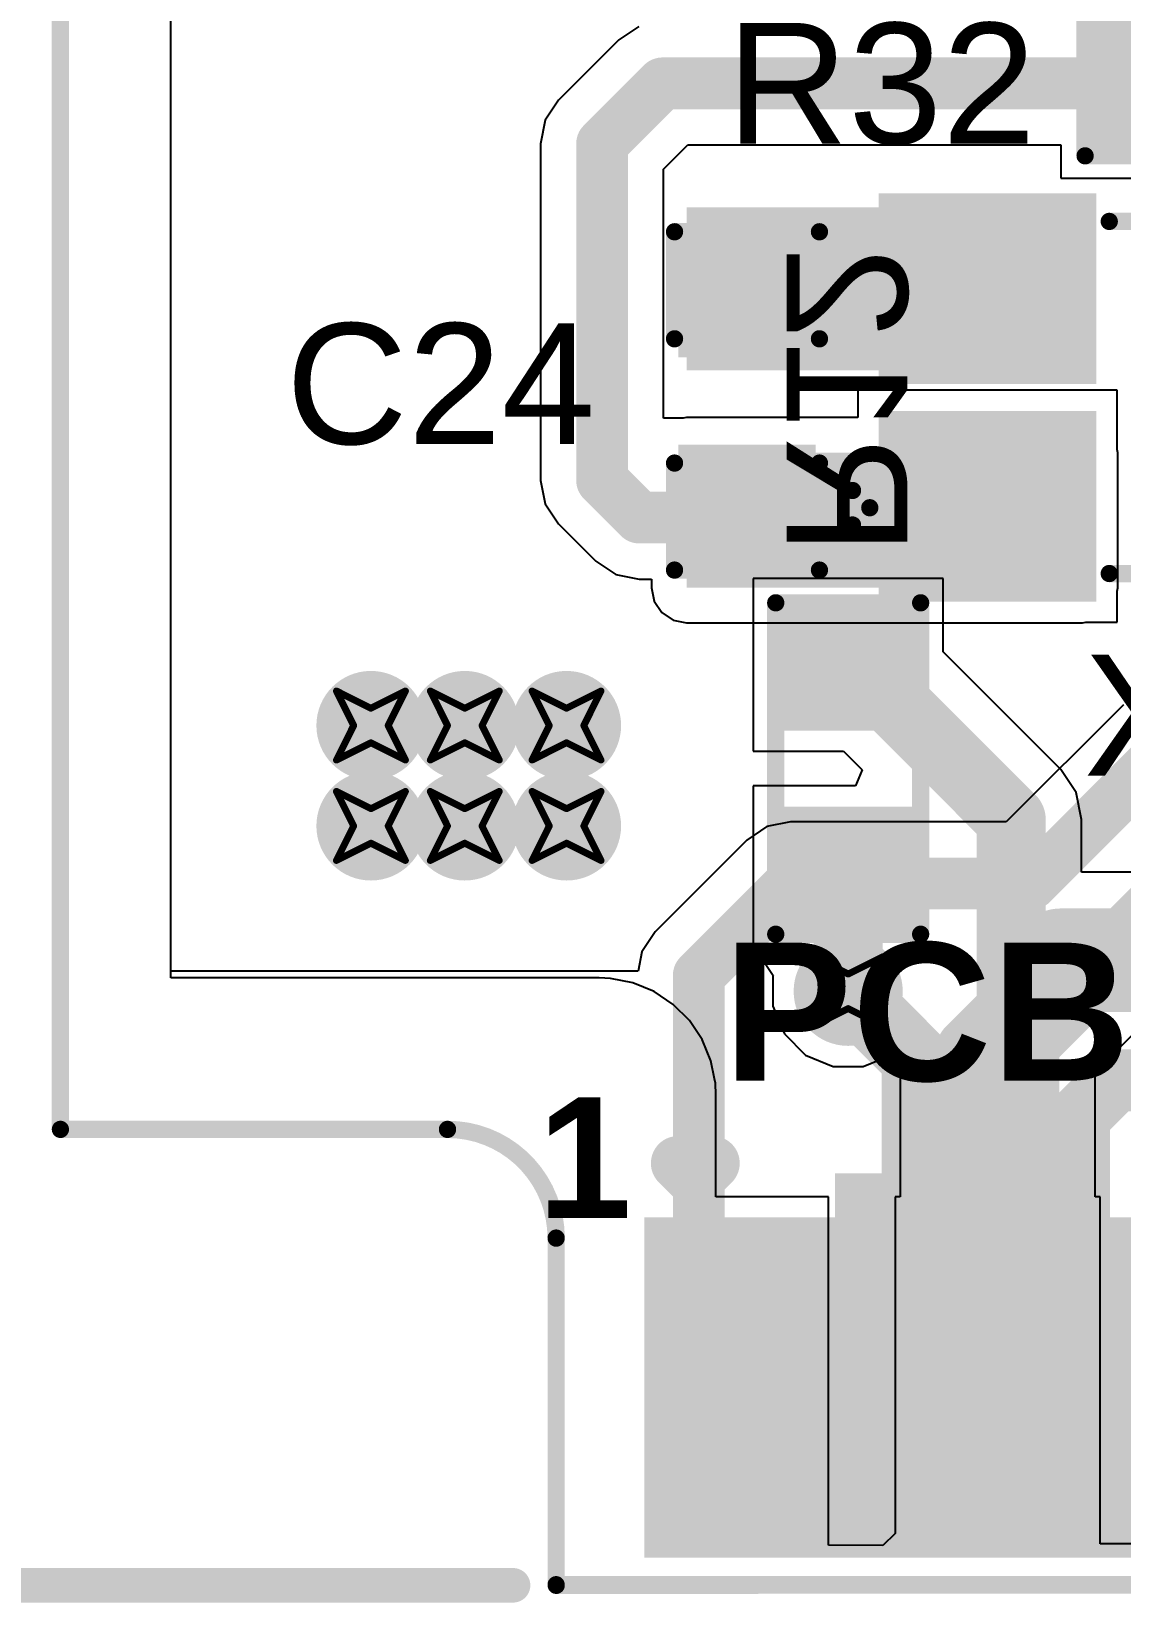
# Model space of a CAD drawing. Header units: inches. Extents: x -0.8 to 12, y -0.1 to 3.7.
# Drawn here: x -0.0084 to 0.3073, y -0.1371 to 0.318 of the extents above; entities that cross this region are included whole.
import ezdxf

# ---------------------------------------------------------------- set-up
doc = ezdxf.new("R2010")
doc.units = ezdxf.units.IN
doc.header["$MEASUREMENT"] = 0
for name, color, linetype in [('Board Outline', 216, 'Continuous'), ('Bottom Layer', 5, 'Continuous'), ('Bottom Overlay', 54, 'Continuous'), ('Bottom Paste', 16, 'Continuous'), ('Bottom Solder', 6, 'Continuous'), ('Draft and Dimension', 6, 'Continuous'), ('Drill Drawing', 1, 'Continuous'), ('Top Layer', 1, 'Continuous'), ('Top Overlay', 2, 'Continuous'), ('Top Paste', 8, 'Continuous'), ('Top Solder', 216, 'Continuous'), ('Via Holes', 16, 'Continuous')]:
    doc.layers.add(name, color=color, linetype=linetype)
doc.styles.add('Arial', font='', dxfattribs={"height": 0.2})
doc.styles.add('Arial_Bold', font='', dxfattribs={"height": 0.2})
doc.styles.get('Arial').set_extended_font_data('Arial')
doc.styles.get('Arial_Bold').set_extended_font_data('Arial', bold=True)

# ---------------------------------------------------------------- blocks, each defined once
blk = doc.blocks.new('R___0603_B_16')
at = {"layer": 'Bottom Layer'}
for points in [[(-0.045, -0.0175), (-0.045, 0.0175), (-0.015, 0.0175), (-0.015, -0.0175)], [(0.015, -0.0175), (0.015, 0.0175), (0.045, 0.0175), (0.045, -0.0175)]]:
    blk.add_hatch(color=5, dxfattribs=at).paths.add_polyline_path(points)
at = {"layer": 'Bottom Paste'}
for points in [[(-0.045, -0.0175), (-0.045, 0.0175), (-0.015, 0.0175), (-0.015, -0.0175)], [(0.015, -0.0175), (0.015, 0.0175), (0.045, 0.0175), (0.045, -0.0175)]]:
    blk.add_hatch(color=16, dxfattribs=at).paths.add_polyline_path(points)
at = {"layer": 'Bottom Solder'}
for points in [[(-0.049, -0.0215), (-0.049, 0.0215), (-0.011, 0.0215), (-0.011, -0.0215)], [(0.011, -0.0215), (0.011, 0.0215), (0.049, 0.0215), (0.049, -0.0215)]]:
    blk.add_hatch(color=6, dxfattribs=at).paths.add_polyline_path(points)
at = {"layer": 'Bottom Overlay', "const_width": 0.005}
for points in [[(-0.048, 0.021), (-0.048, -0.021)], [(-0.048, 0.021), (0.048, 0.021)], [(0.048, 0.021), (0.048, -0.021)], [(-0.048, -0.021), (0.048, -0.021)]]:
    blk.add_lwpolyline(points, dxfattribs=at)
at = {"layer": 'Bottom Overlay', "const_width": 0.0025}
for points in [[(-0.04925, 0.021, 1), (-0.04675, 0.021, 1)], [(-0.04925, 0.021, 1), (-0.04675, 0.021, 1)], [(0.04675, 0.021, 1), (0.04925, 0.021, 1)], [(0.04675, 0.021, 1), (0.04925, 0.021, 1)], [(-0.04925, -0.021, 1), (-0.04675, -0.021, 1)], [(-0.04925, -0.021, 1), (-0.04675, -0.021, 1)], [(0.04675, -0.021, 1), (0.04925, -0.021, 1)], [(0.04675, -0.021, 1), (0.04925, -0.021, 1)]]:
    blk.add_lwpolyline(points, format="xyb", close=True, dxfattribs=at)
blk = doc.blocks.new('NX3225GA_25MHZ_STD_CRG_2_18')
at = {"layer": 'Top Layer'}
for points in [[(-0.07087, 0.05512), (-0.01575, 0.05512), (-0.01575, 0.00787), (-0.07087, 0.00787)], [(0.01575, 0.05512), (0.07087, 0.05512), (0.07087, 0.00787), (0.01575, 0.00787)], [(-0.07087, -0.00787), (-0.01575, -0.00787), (-0.01575, -0.05512), (-0.07087, -0.05512)], [(0.01575, -0.00787), (0.07087, -0.00787), (0.07087, -0.05512), (0.01575, -0.05512)]]:
    blk.add_hatch(color=1, dxfattribs=at).paths.add_polyline_path(points)
at = {"layer": 'Top Paste'}
for points in [[(-0.07087, 0.05512), (-0.01575, 0.05512), (-0.01575, 0.00787), (-0.07087, 0.00787)], [(0.01575, 0.05512), (0.07087, 0.05512), (0.07087, 0.00787), (0.01575, 0.00787)], [(-0.07087, -0.00787), (-0.01575, -0.00787), (-0.01575, -0.05512), (-0.07087, -0.05512)], [(0.01575, -0.00787), (0.07087, -0.00787), (0.07087, -0.05512), (0.01575, -0.05512)]]:
    blk.add_hatch(color=8, dxfattribs=at).paths.add_polyline_path(points)
at = {"layer": 'Top Solder'}
for points in [[(-0.07487, 0.05912), (-0.01175, 0.05912), (-0.01175, 0.00387), (-0.07487, 0.00387)], [(0.01175, 0.05912), (0.07487, 0.05912), (0.07487, 0.00387), (0.01175, 0.00387)], [(-0.07487, -0.00387), (-0.01175, -0.00387), (-0.01175, -0.05912), (-0.07487, -0.05912)], [(0.01175, -0.00387), (0.07487, -0.00387), (0.07487, -0.05912), (0.01175, -0.05912)]]:
    blk.add_hatch(color=216, dxfattribs=at).paths.add_polyline_path(points)
at = {"layer": 'Top Overlay', "const_width": 0.005}
for points in [[(-0.008, 0.051), (0.008, 0.051)], [(-0.08241, -0.02694), (-0.07741, -0.03194)], [(-0.08241, -0.03694), (-0.08241, -0.02694)], [(-0.08241, -0.03694), (-0.07741, -0.03194)], [(-0.008, -0.051), (0.008, -0.051)]]:
    blk.add_lwpolyline(points, dxfattribs=at)
at = {"layer": 'Top Overlay', "const_width": 0.0025}
for points in [[(-0.00925, 0.051, 1), (-0.00675, 0.051, 1)], [(0.00675, 0.051, 1), (0.00925, 0.051, 1)], [(-0.08366, -0.02694, 1), (-0.08116, -0.02694, 1)], [(-0.08366, -0.02694, 1), (-0.08116, -0.02694, 1)], [(-0.07866, -0.03194, 1), (-0.07616, -0.03194, 1)], [(-0.07866, -0.03194, 1), (-0.07616, -0.03194, 1)], [(-0.08366, -0.03694, 1), (-0.08116, -0.03694, 1)], [(-0.08366, -0.03694, 1), (-0.08116, -0.03694, 1)], [(-0.00925, -0.051, 1), (-0.00675, -0.051, 1)], [(0.00675, -0.051, 1), (0.00925, -0.051, 1)]]:
    blk.add_lwpolyline(points, format="xyb", close=True, dxfattribs=at)
blk = doc.blocks.new('RES_0603_25')
at = {"layer": 'Top Layer'}
for points in [[(-0.015, 0.0175), (-0.015, -0.0175), (-0.045, -0.0175), (-0.045, 0.0175)], [(0.045, 0.0175), (0.045, -0.0175), (0.015, -0.0175), (0.015, 0.0175)]]:
    blk.add_hatch(color=1, dxfattribs=at).paths.add_polyline_path(points)
at = {"layer": 'Top Paste'}
for points in [[(-0.015, 0.0175), (-0.015, -0.0175), (-0.045, -0.0175), (-0.045, 0.0175)], [(0.045, 0.0175), (0.045, -0.0175), (0.015, -0.0175), (0.015, 0.0175)]]:
    blk.add_hatch(color=8, dxfattribs=at).paths.add_polyline_path(points)
at = {"layer": 'Top Solder'}
for points in [[(-0.011, 0.0215), (-0.011, -0.0215), (-0.049, -0.0215), (-0.049, 0.0215)], [(0.049, 0.0215), (0.049, -0.0215), (0.011, -0.0215), (0.011, 0.0215)]]:
    blk.add_hatch(color=216, dxfattribs=at).paths.add_polyline_path(points)
at = {"layer": 'Top Overlay', "const_width": 0.005}
for points in [[(-0.048, 0.021), (0.048, 0.021)], [(-0.048, -0.021), (-0.048, 0.021)], [(0.048, -0.021), (0.048, 0.021)], [(-0.048, -0.021), (0.048, -0.021)]]:
    blk.add_lwpolyline(points, dxfattribs=at)
at = {"layer": 'Top Overlay', "const_width": 0.0025}
for points in [[(-0.04925, 0.021, 1), (-0.04675, 0.021, 1)], [(-0.04925, 0.021, 1), (-0.04675, 0.021, 1)], [(0.04675, 0.021, 1), (0.04925, 0.021, 1)], [(0.04675, 0.021, 1), (0.04925, 0.021, 1)], [(-0.04925, -0.021, 1), (-0.04675, -0.021, 1)], [(-0.04925, -0.021, 1), (-0.04675, -0.021, 1)], [(0.04675, -0.021, 1), (0.04925, -0.021, 1)], [(0.04675, -0.021, 1), (0.04925, -0.021, 1)]]:
    blk.add_lwpolyline(points, format="xyb", close=True, dxfattribs=at)
blk = doc.blocks.new('MINI_PCIE_PAD_54')
at = {"layer": 'Bottom Layer'}
for points in [[(0.02756, -0.04528), (0.00394, -0.04528), (0.00394, 0.04528), (0.02756, 0.04528)], [(0.05906, -0.04528), (0.03543, -0.04528), (0.03543, 0.04528), (0.05906, 0.04528)], [(0.09055, -0.04528), (0.06693, -0.04528), (0.06693, 0.04528), (0.09055, 0.04528)], [(0.12205, -0.04528), (0.09843, -0.04528), (0.09843, 0.04528), (0.12205, 0.04528)]]:
    blk.add_hatch(color=5, dxfattribs=at).paths.add_polyline_path(points)
at = {"layer": 'Bottom Paste'}
for points in [[(0.02756, -0.04528), (0.00394, -0.04528), (0.00394, 0.04528), (0.02756, 0.04528)], [(0.05906, -0.04528), (0.03543, -0.04528), (0.03543, 0.04528), (0.05906, 0.04528)], [(0.09055, -0.04528), (0.06693, -0.04528), (0.06693, 0.04528), (0.09055, 0.04528)], [(0.12205, -0.04528), (0.09843, -0.04528), (0.09843, 0.04528), (0.12205, 0.04528)]]:
    blk.add_hatch(color=16, dxfattribs=at).paths.add_polyline_path(points)
at = {"layer": 'Bottom Solder'}
for points in [[(0.03156, -0.04928), (-0.00006, -0.04928), (-0.00006, 0.04928), (0.03156, 0.04928)], [(0.06306, -0.04928), (0.03143, -0.04928), (0.03143, 0.04928), (0.06306, 0.04928)], [(0.09455, -0.04928), (0.06293, -0.04928), (0.06293, 0.04928), (0.09455, 0.04928)], [(0.12605, -0.04928), (0.09443, -0.04928), (0.09443, 0.04928), (0.12605, 0.04928)]]:
    blk.add_hatch(color=6, dxfattribs=at).paths.add_polyline_path(points)
at = {"layer": 'Top Layer'}
for points in [[(-0.01181, 0.04528), (0.01181, 0.04528), (0.01181, -0.04528), (-0.01181, -0.04528)], [(0.01969, 0.04528), (0.04331, 0.04528), (0.04331, -0.04528), (0.01969, -0.04528)], [(0.05118, 0.04528), (0.0748, 0.04528), (0.0748, -0.04528), (0.05118, -0.04528)], [(0.08268, 0.04528), (0.1063, 0.04528), (0.1063, -0.04528), (0.08268, -0.04528)], [(0.11417, 0.04528), (0.1378, 0.04528), (0.1378, -0.04528), (0.11417, -0.04528)]]:
    blk.add_hatch(color=1, dxfattribs=at).paths.add_polyline_path(points)
at = {"layer": 'Top Paste'}
for points in [[(-0.01181, 0.04528), (0.01181, 0.04528), (0.01181, -0.04528), (-0.01181, -0.04528)], [(0.01969, 0.04528), (0.04331, 0.04528), (0.04331, -0.04528), (0.01969, -0.04528)], [(0.05118, 0.04528), (0.0748, 0.04528), (0.0748, -0.04528), (0.05118, -0.04528)], [(0.08268, 0.04528), (0.1063, 0.04528), (0.1063, -0.04528), (0.08268, -0.04528)], [(0.11417, 0.04528), (0.1378, 0.04528), (0.1378, -0.04528), (0.11417, -0.04528)]]:
    blk.add_hatch(color=8, dxfattribs=at).paths.add_polyline_path(points)
at = {"layer": 'Top Solder'}
for points in [[(-0.01581, 0.04928), (0.01581, 0.04928), (0.01581, -0.04928), (-0.01581, -0.04928)], [(0.01569, 0.04928), (0.04731, 0.04928), (0.04731, -0.04928), (0.01569, -0.04928)], [(0.04718, 0.04928), (0.0788, 0.04928), (0.0788, -0.04928), (0.04718, -0.04928)], [(0.07868, 0.04928), (0.1103, 0.04928), (0.1103, -0.04928), (0.07868, -0.04928)], [(0.11017, 0.04928), (0.1418, 0.04928), (0.1418, -0.04928), (0.11017, -0.04928)]]:
    blk.add_hatch(color=216, dxfattribs=at).paths.add_polyline_path(points)
at = {"layer": 'Top Overlay', "const_width": 0.005}
blk.add_lwpolyline([(-0.07283, 0.0748, -0.414214), (-0.04134, 0.04331)], format="xyb", dxfattribs=at)
at = {"layer": 'Top Overlay'}
for points, const_width in [([(-0.07408, 0.0748, 1), (-0.07158, 0.0748, 1)], 0.0025), ([(-0.00994, 0.065, 1), (-0.00206, 0.065, 1)], 0.00787), ([(-0.00994, 0.065, 1), (-0.00206, 0.065, 1)], 0.00787), ([(0.00006, 0.065, 1), (0.00794, 0.065, 1)], 0.00787), ([(0.00006, 0.065, 1), (0.00794, 0.065, 1)], 0.00787), ([(-0.00494, 0.06, 1), (0.00294, 0.06, 1)], 0.00787), ([(-0.00494, 0.06, 1), (0.00294, 0.06, 1)], 0.00787), ([(-0.04259, 0.04331, 1), (-0.04009, 0.04331, 1)], 0.0025), ([(-0.04259, 0.04331, 1), (-0.04009, 0.04331, 1)], 0.0025), ([(-0.04259, -0.05709, 1), (-0.04009, -0.05709, 1)], 0.0025), ([(-0.04259, -0.05709, 1), (-0.04009, -0.05709, 1)], 0.0025)]:
    blk.add_lwpolyline(points, format="xyb", close=True, dxfattribs=dict(at, const_width=const_width))
for points, const_width in [([(-0.006, 0.065), (-0.001, 0.06)], 0.01575), ([(-0.006, 0.065), (0.004, 0.065)], 0.01575), ([(-0.001, 0.06), (0.004, 0.065)], 0.01575), ([(-0.04134, -0.05709), (-0.04134, 0.04331)], 0.005), ([(-0.04134, -0.05709), (0.28346, -0.05709)], 0.005)]:
    blk.add_lwpolyline(points, dxfattribs=dict(at, const_width=const_width))
at = {"layer": 'Top Overlay', "style": 'Arial_Bold'}
for s, height, p in [('PCB EDGE', 0.04, (0.00718, 0.0889)), ('1', 0.035, (-0.04667, 0.0491))]:
    blk.add_text(s, height=height, dxfattribs=at).set_placement(p)
blk = doc.blocks.new('CAP_0603_61')
at = {"layer": 'Top Layer'}
for points in [[(-0.015, 0.0175), (-0.015, -0.0175), (-0.045, -0.0175), (-0.045, 0.0175)], [(0.045, 0.0175), (0.045, -0.0175), (0.015, -0.0175), (0.015, 0.0175)]]:
    blk.add_hatch(color=1, dxfattribs=at).paths.add_polyline_path(points)
at = {"layer": 'Top Paste'}
for points in [[(-0.015, 0.0175), (-0.015, -0.0175), (-0.045, -0.0175), (-0.045, 0.0175)], [(0.045, 0.0175), (0.045, -0.0175), (0.015, -0.0175), (0.015, 0.0175)]]:
    blk.add_hatch(color=8, dxfattribs=at).paths.add_polyline_path(points)
at = {"layer": 'Top Solder'}
for points in [[(-0.01264, 0.01986), (-0.01264, -0.01986), (-0.04736, -0.01986), (-0.04736, 0.01986)], [(0.04736, 0.01986), (0.04736, -0.01986), (0.01264, -0.01986), (0.01264, 0.01986)]]:
    blk.add_hatch(color=216, dxfattribs=at).paths.add_polyline_path(points)
at = {"layer": 'Top Overlay', "const_width": 0.005}
for points in [[(-0.049, -0.021), (-0.049, 0.021)], [(-0.018, 0.021), (-0.049, 0.021)], [(0.049, 0.021), (0.018, 0.021)], [(0.049, -0.021), (0.049, 0.021)], [(-0.018, -0.021), (-0.049, -0.021)], [(0.049, -0.021), (0.018, -0.021)]]:
    blk.add_lwpolyline(points, dxfattribs=at)
at = {"layer": 'Top Overlay', "const_width": 0.0025}
for points in [[(-0.05025, 0.021, 1), (-0.04775, 0.021, 1)], [(-0.05025, 0.021, 1), (-0.04775, 0.021, 1)], [(-0.01925, 0.021, 1), (-0.01675, 0.021, 1)], [(0.01675, 0.021, 1), (0.01925, 0.021, 1)], [(0.04775, 0.021, 1), (0.05025, 0.021, 1)], [(0.04775, 0.021, 1), (0.05025, 0.021, 1)], [(-0.05025, -0.021, 1), (-0.04775, -0.021, 1)], [(-0.05025, -0.021, 1), (-0.04775, -0.021, 1)], [(-0.01925, -0.021, 1), (-0.01675, -0.021, 1)], [(0.01675, -0.021, 1), (0.01925, -0.021, 1)], [(0.04775, -0.021, 1), (0.05025, -0.021, 1)], [(0.04775, -0.021, 1), (0.05025, -0.021, 1)]]:
    blk.add_lwpolyline(points, format="xyb", close=True, dxfattribs=at)

msp = doc.modelspace()

# ---------------------------------------------------------------- hatches: boundary and pattern name
at = {"layer": 'Bottom Layer'}
h = msp.add_hatch(color=5, dxfattribs=at)
edge = h.paths.add_edge_path()
edge.add_arc((0.09, 0.11699), 0.01181, 0, 360)
h = msp.add_hatch(color=5, dxfattribs=at)
edge = h.paths.add_edge_path()
edge.add_arc((0.1172, 0.11699), 0.01181, 0, 360)
h = msp.add_hatch(color=5, dxfattribs=at)
edge = h.paths.add_edge_path()
edge.add_arc((0.1467, 0.11699), 0.01181, 0, 360)
h = msp.add_hatch(color=5, dxfattribs=at)
edge = h.paths.add_edge_path()
edge.add_arc((0.09, 0.0879), 0.01181, 0, 360)
h = msp.add_hatch(color=5, dxfattribs=at)
edge = h.paths.add_edge_path()
edge.add_arc((0.1172, 0.0879), 0.01181, 0, 360)
h = msp.add_hatch(color=5, dxfattribs=at)
edge = h.paths.add_edge_path()
edge.add_arc((0.1467, 0.0879), 0.01181, 0, 360)
h = msp.add_hatch(color=5, dxfattribs=at)
edge = h.paths.add_edge_path()
edge.add_arc((0.22833, 0.04), 0.01181, 0, 360)
msp.add_hatch(color=5, dxfattribs=at).paths.add_polyline_path([(0.22446, -0.08302), (0.24095, -0.08302), (0.24095, -0.01273), (0.22446, -0.01273)])
at = {"layer": 'Bottom Solder'}
h = msp.add_hatch(color=6, dxfattribs=at)
edge = h.paths.add_edge_path()
edge.add_arc((0.09, 0.11699), 0.01581, 0, 360)
h = msp.add_hatch(color=6, dxfattribs=at)
edge = h.paths.add_edge_path()
edge.add_arc((0.1172, 0.11699), 0.01581, 0, 360)
h = msp.add_hatch(color=6, dxfattribs=at)
edge = h.paths.add_edge_path()
edge.add_arc((0.1467, 0.11699), 0.01581, 0, 360)
h = msp.add_hatch(color=6, dxfattribs=at)
edge = h.paths.add_edge_path()
edge.add_arc((0.09, 0.0879), 0.01581, 0, 360)
h = msp.add_hatch(color=6, dxfattribs=at)
edge = h.paths.add_edge_path()
edge.add_arc((0.1172, 0.0879), 0.01581, 0, 360)
h = msp.add_hatch(color=6, dxfattribs=at)
edge = h.paths.add_edge_path()
edge.add_arc((0.1467, 0.0879), 0.01581, 0, 360)
h = msp.add_hatch(color=6, dxfattribs=at)
edge = h.paths.add_edge_path()
edge.add_arc((0.22833, 0.04), 0.01581, 0, 360)
at = {"layer": 'Top Layer'}
for points in [[(0.1815, 0.21988), (0.29625, 0.21988), (0.29625, 0.26712), (0.1815, 0.26712)], [(0.1815, 0.15689), (0.29625, 0.15689), (0.29625, 0.19601), (0.1815, 0.19601)]]:
    msp.add_hatch(color=1, dxfattribs=at).paths.add_polyline_path(points)
h = msp.add_hatch(color=1, dxfattribs=at)
edge = h.paths.add_edge_path()
edge.add_arc((0.09, 0.11699), 0.01181, 0, 360)
h = msp.add_hatch(color=1, dxfattribs=at)
edge = h.paths.add_edge_path()
edge.add_arc((0.1172, 0.11699), 0.01181, 0, 360)
h = msp.add_hatch(color=1, dxfattribs=at)
edge = h.paths.add_edge_path()
edge.add_arc((0.1467, 0.11699), 0.01181, 0, 360)
h = msp.add_hatch(color=1, dxfattribs=at)
edge = h.paths.add_edge_path()
edge.add_arc((0.09, 0.0879), 0.01181, 0, 360)
h = msp.add_hatch(color=1, dxfattribs=at)
edge = h.paths.add_edge_path()
edge.add_arc((0.1172, 0.0879), 0.01181, 0, 360)
h = msp.add_hatch(color=1, dxfattribs=at)
edge = h.paths.add_edge_path()
edge.add_arc((0.1467, 0.0879), 0.01181, 0, 360)
h = msp.add_hatch(color=1, dxfattribs=at)
edge = h.paths.add_edge_path()
edge.add_arc((0.22833, 0.04), 0.01181, 0, 360)
at = {"layer": 'Top Solder'}
h = msp.add_hatch(color=216, dxfattribs=at)
edge = h.paths.add_edge_path()
edge.add_arc((0.09, 0.11699), 0.01581, 0, 360)
h = msp.add_hatch(color=216, dxfattribs=at)
edge = h.paths.add_edge_path()
edge.add_arc((0.1172, 0.11699), 0.01581, 0, 360)
h = msp.add_hatch(color=216, dxfattribs=at)
edge = h.paths.add_edge_path()
edge.add_arc((0.1467, 0.11699), 0.01581, 0, 360)
h = msp.add_hatch(color=216, dxfattribs=at)
edge = h.paths.add_edge_path()
edge.add_arc((0.09, 0.0879), 0.01581, 0, 360)
h = msp.add_hatch(color=216, dxfattribs=at)
edge = h.paths.add_edge_path()
edge.add_arc((0.1172, 0.0879), 0.01581, 0, 360)
h = msp.add_hatch(color=216, dxfattribs=at)
edge = h.paths.add_edge_path()
edge.add_arc((0.1467, 0.0879), 0.01581, 0, 360)
h = msp.add_hatch(color=216, dxfattribs=at)
edge = h.paths.add_edge_path()
edge.add_arc((0.22833, 0.04), 0.01581, 0, 360)
at = {"layer": 'Via Holes'}
h = msp.add_hatch(color=7, dxfattribs=at)
edge = h.paths.add_edge_path()
edge.add_arc((0.09, 0.11699), 0.00591, 0, 360)
h = msp.add_hatch(color=7, dxfattribs=at)
edge = h.paths.add_edge_path()
edge.add_arc((0.1172, 0.11699), 0.00591, 0, 360)
h = msp.add_hatch(color=7, dxfattribs=at)
edge = h.paths.add_edge_path()
edge.add_arc((0.1467, 0.11699), 0.00591, 0, 360)
h = msp.add_hatch(color=7, dxfattribs=at)
edge = h.paths.add_edge_path()
edge.add_arc((0.09, 0.0879), 0.00591, 0, 360)
h = msp.add_hatch(color=7, dxfattribs=at)
edge = h.paths.add_edge_path()
edge.add_arc((0.1172, 0.0879), 0.00591, 0, 360)
h = msp.add_hatch(color=7, dxfattribs=at)
edge = h.paths.add_edge_path()
edge.add_arc((0.1467, 0.0879), 0.00591, 0, 360)
h = msp.add_hatch(color=7, dxfattribs=at)
edge = h.paths.add_edge_path()
edge.add_arc((0.22833, 0.04), 0.00591, 0, 360)

# ---------------------------------------------------------------- linework, layer by layer
at = {"layer": 'Board Outline', "const_width": 0.005}
for points in [[(0, 0), (0, 1.95441)], [(0, 0), (0, 1.95441)], [(0, 0), (0.1122, 0)], [(0.1437, -0.13207), (0.1437, -0.0315)], [(0.1437, -0.13207), (0.46848, -0.13189)]]:
    msp.add_lwpolyline(points, dxfattribs=at)
at = {"layer": 'Board Outline', "const_width": 0.0025}
for points in [[(-0.00125, 0, 1), (0.00125, 0, 1)], [(-0.00125, 0, 1), (0.00125, 0, 1)], [(-0.00125, 0, 1), (0.00125, 0, 1)], [(0.11095, 0, 1), (0.11345, 0, 1)], [(0.11095, 0, 1), (0.11345, 0, 1)], [(0.14245, -0.0315, 1), (0.14495, -0.0315, 1)], [(0.14245, -0.0315, 1), (0.14495, -0.0315, 1)], [(0.14245, -0.13207, 1), (0.14495, -0.13207, 1)], [(0.14245, -0.13207, 1), (0.14495, -0.13207, 1)]]:
    msp.add_lwpolyline(points, format="xyb", close=True, dxfattribs=at)
at = {"layer": 'Board Outline', "const_width": 0.005}
msp.add_lwpolyline([(0.1122, 0, -0.414214), (0.1437, -0.0315)], format="xyb", dxfattribs=at)
at = {"layer": 'Bottom Layer'}
for p, q in [((0.032, 0.0439), (0.032, 1.909)), ((0.25583, 0.15953), (0.20083, 0.15953)), ((0.20083, 0.15953), (0.20083, 0.10953)), ((0.25583, 0.13837), (0.25583, 0.15953)), ((0.28999, 0.10421), (0.25583, 0.13837)), ((0.20083, 0.10953), (0.22699, 0.10953)), ((0.22699, 0.10953), (0.23237, 0.10415)), ((0.23237, 0.10415), (0.23046, 0.09953)), ((0.29441, 0.09759), (0.28999, 0.10421)), ((0.23046, 0.09953), (0.20083, 0.09953)), ((0.20083, 0.09953), (0.20083, 0.04953)), ((0.29597, 0.08979), (0.29441, 0.09759)), ((0.29597, 0.07449), (0.29597, 0.08979)), ((0.31366, 0.07449), (0.29597, 0.07449)), ((0.20083, 0.04953), (0.20326, 0.04953)), ((0.20326, 0.04953), (0.2066, 0.04453)), ((0.15611, 0.0439), (0.032, 0.0439)), ((0.15943, 0.04374), (0.15611, 0.0439)), ((0.16595, 0.04245), (0.15943, 0.04374)), ((0.17209, 0.0399), (0.16595, 0.04245)), ((0.2066, 0.04453), (0.20652, 0.04434)), ((0.20652, 0.04434), (0.20652, 0.03566)), ((0.17761, 0.03621), (0.17209, 0.0399)), ((0.18231, 0.03151), (0.17761, 0.03621)), ((0.20652, 0.03566), (0.20984, 0.02765)), ((0.186, 0.02599), (0.18231, 0.03151)), ((0.20984, 0.02765), (0.21598, 0.02151)), ((0.18854, 0.01985), (0.186, 0.02599)), ((0.18958, 0.01464), (0.18854, 0.01985)), ((0.21598, 0.02151), (0.22399, 0.01819)), ((0.23267, 0.01819), (0.23837, 0.02055)), ((0.23837, 0.02055), (0.24333, 0.01769)), ((0.18984, 0.01334), (0.18958, 0.01464)), ((0.22399, 0.01819), (0.23267, 0.01819)), ((0.24333, 0.01769), (0.24337, 0.01762)), ((0.24337, 0.01762), (0.24337, -0.01953)), ((0.19, 0.01003), (0.18984, 0.01334)), ((0.19, 0.01001), (0.19, 0.01003)), ((0.19, -0.01953), (0.19, 0.01001)), ((0.19, 0.01001), (0.19, 0.01001)), ((0.19, 0.01001), (0.19, 0.01001)), ((0.22258, -0.01953), (0.19, -0.01953)), ((0.22258, -0.12041), (0.22258, -0.01953)), ((0.24337, -0.01953), (0.24195, -0.01953)), ((0.24195, -0.01953), (0.24195, -0.11705)), ((0.24195, -0.11705), (0.2384, -0.12057)), ((0.2384, -0.12057), (0.22258, -0.12041))]:
    msp.add_line(p, q, dxfattribs=at)
for points, const_width in [([(0.22833, 0.13453), (0.23083, 0.13453)], 0.02), ([(0.23083, 0.13453), (0.27558, 0.08979)], 0.02), ([(0.27558, 0.03458), (0.27558, 0.08979)], 0.02), ([(0.22833, 0.04), (0.22833, 0.07453)], 0.02), ([(0.28999, 0.049), (0.36741, 0.049)], 0.03), ([(0.27558, 0.03458), (0.28999, 0.049)], 0.02), ([(0.26376, 0.02277), (0.27558, 0.03458)], 0.02), ([(0.26376, -0.0748), (0.26376, 0.02277)], 0.02), ([(0.29526, 0.00364), (0.3058, 0.01419)], 0.018), ([(0.3058, 0.01419), (0.33895, 0.01419)], 0.018), ([(0.29526, -0.0748), (0.29526, 0.00364)], 0.018), ([(0.23227, -0.0748), (0.23227, -0.02131)], 0.008)]:
    msp.add_lwpolyline(points, dxfattribs=dict(at, const_width=const_width))
for points, const_width in [([(0.22333, 0.13453, 1), (0.23333, 0.13453, 1)], 0.01), ([(0.22583, 0.13453, 1), (0.23583, 0.13453, 1)], 0.01), ([(0.22583, 0.13453, 1), (0.23583, 0.13453, 1)], 0.01), ([(0.27058, 0.08979, 1), (0.28058, 0.08979, 1)], 0.01), ([(0.27058, 0.08979, 1), (0.28058, 0.08979, 1)], 0.01), ([(0.22333, 0.07453, 1), (0.23333, 0.07453, 1)], 0.01), ([(0.28249, 0.049, 1), (0.29749, 0.049, 1)], 0.015), ([(0.28499, 0.049, 1), (0.29499, 0.049, 1)], 0.01), ([(0.22333, 0.04, 1), (0.23333, 0.04, 1)], 0.01), ([(0.27058, 0.03458, 1), (0.28058, 0.03458, 1)], 0.01), ([(0.27058, 0.03458, 1), (0.28058, 0.03458, 1)], 0.01), ([(0.27058, 0.03458, 1), (0.28058, 0.03458, 1)], 0.01), ([(0.25876, 0.02277, 1), (0.26876, 0.02277, 1)], 0.01), ([(0.25876, 0.02277, 1), (0.26876, 0.02277, 1)], 0.01), ([(0.3013, 0.01419, 1), (0.3103, 0.01419, 1)], 0.009), ([(0.3013, 0.01419, 1), (0.3103, 0.01419, 1)], 0.009), ([(0.29076, 0.00364, 1), (0.29976, 0.00364, 1)], 0.009), ([(0.29076, 0.00364, 1), (0.29976, 0.00364, 1)], 0.009), ([(0.23027, -0.02131, 1), (0.23427, -0.02131, 1)], 0.004), ([(0.25876, -0.0748, 1), (0.26876, -0.0748, 1)], 0.01), ([(0.29076, -0.0748, 1), (0.29976, -0.0748, 1)], 0.009), ([(0.23027, -0.0748, 1), (0.23427, -0.0748, 1)], 0.004)]:
    msp.add_lwpolyline(points, format="xyb", close=True, dxfattribs=dict(at, const_width=const_width))
at = {"layer": 'Draft and Dimension', "const_width": 0.01}
msp.add_lwpolyline([(-0.647, -0.13207), (0.1312, -0.13207)], dxfattribs=at)
at = {"layer": 'Draft and Dimension', "const_width": 0.005}
msp.add_lwpolyline([(0.1287, -0.13207, 1), (0.1337, -0.13207, 1)], format="xyb", close=True, dxfattribs=at)
at = {"layer": 'Drill Drawing', "const_width": 0.002}
for points in [[(0.08, 0.12699), (0.09, 0.12199)], [(0.08, 0.12699), (0.085, 0.11699)], [(0.09, 0.12199), (0.1, 0.12699)], [(0.095, 0.11699), (0.1, 0.12699)], [(0.1072, 0.12699), (0.1172, 0.12199)], [(0.1072, 0.12699), (0.1122, 0.11699)], [(0.1172, 0.12199), (0.1272, 0.12699)], [(0.1222, 0.11699), (0.1272, 0.12699)], [(0.1367, 0.12699), (0.1467, 0.12199)], [(0.1367, 0.12699), (0.1417, 0.11699)], [(0.1467, 0.12199), (0.1567, 0.12699)], [(0.1517, 0.11699), (0.1567, 0.12699)], [(0.08, 0.10699), (0.085, 0.11699)], [(0.095, 0.11699), (0.1, 0.10699)], [(0.1072, 0.10699), (0.1122, 0.11699)], [(0.1222, 0.11699), (0.1272, 0.10699)], [(0.1367, 0.10699), (0.1417, 0.11699)], [(0.1517, 0.11699), (0.1567, 0.10699)], [(0.08, 0.10699), (0.09, 0.11199)], [(0.09, 0.11199), (0.1, 0.10699)], [(0.1072, 0.10699), (0.1172, 0.11199)], [(0.1172, 0.11199), (0.1272, 0.10699)], [(0.1367, 0.10699), (0.1467, 0.11199)], [(0.1467, 0.11199), (0.1567, 0.10699)], [(0.08, 0.0979), (0.09, 0.0929)], [(0.08, 0.0979), (0.085, 0.0879)], [(0.09, 0.0929), (0.1, 0.0979)], [(0.095, 0.0879), (0.1, 0.0979)], [(0.1072, 0.0979), (0.1172, 0.0929)], [(0.1072, 0.0979), (0.1122, 0.0879)], [(0.1172, 0.0929), (0.1272, 0.0979)], [(0.1222, 0.0879), (0.1272, 0.0979)], [(0.1367, 0.0979), (0.1467, 0.0929)], [(0.1367, 0.0979), (0.1417, 0.0879)], [(0.1467, 0.0929), (0.1567, 0.0979)], [(0.1517, 0.0879), (0.1567, 0.0979)], [(0.08, 0.0779), (0.085, 0.0879)], [(0.095, 0.0879), (0.1, 0.0779)], [(0.1072, 0.0779), (0.1122, 0.0879)], [(0.1222, 0.0879), (0.1272, 0.0779)], [(0.1367, 0.0779), (0.1417, 0.0879)], [(0.1517, 0.0879), (0.1567, 0.0779)], [(0.08, 0.0779), (0.09, 0.0829)], [(0.09, 0.0829), (0.1, 0.0779)], [(0.1072, 0.0779), (0.1172, 0.0829)], [(0.1172, 0.0829), (0.1272, 0.0779)], [(0.1367, 0.0779), (0.1467, 0.0829)], [(0.1467, 0.0829), (0.1567, 0.0779)], [(0.21833, 0.05), (0.22833, 0.045)], [(0.21833, 0.05), (0.22333, 0.04)], [(0.22833, 0.045), (0.23833, 0.05)], [(0.23333, 0.04), (0.23833, 0.05)], [(0.21833, 0.03), (0.22333, 0.04)], [(0.23333, 0.04), (0.23833, 0.03)], [(0.21833, 0.03), (0.22833, 0.035)], [(0.22833, 0.035), (0.23833, 0.03)]]:
    msp.add_lwpolyline(points, dxfattribs=at)
at = {"layer": 'Drill Drawing', "const_width": 0.001}
for points in [[(0.0795, 0.12699, 1), (0.0805, 0.12699, 1)], [(0.0795, 0.12699, 1), (0.0805, 0.12699, 1)], [(0.0995, 0.12699, 1), (0.1005, 0.12699, 1)], [(0.0995, 0.12699, 1), (0.1005, 0.12699, 1)], [(0.1067, 0.12699, 1), (0.1077, 0.12699, 1)], [(0.1067, 0.12699, 1), (0.1077, 0.12699, 1)], [(0.1267, 0.12699, 1), (0.1277, 0.12699, 1)], [(0.1267, 0.12699, 1), (0.1277, 0.12699, 1)], [(0.1362, 0.12699, 1), (0.1372, 0.12699, 1)], [(0.1362, 0.12699, 1), (0.1372, 0.12699, 1)], [(0.1562, 0.12699, 1), (0.1572, 0.12699, 1)], [(0.1562, 0.12699, 1), (0.1572, 0.12699, 1)], [(0.0895, 0.12199, 1), (0.0905, 0.12199, 1)], [(0.0895, 0.12199, 1), (0.0905, 0.12199, 1)], [(0.1167, 0.12199, 1), (0.1177, 0.12199, 1)], [(0.1167, 0.12199, 1), (0.1177, 0.12199, 1)], [(0.1462, 0.12199, 1), (0.1472, 0.12199, 1)], [(0.1462, 0.12199, 1), (0.1472, 0.12199, 1)], [(0.0845, 0.11699, 1), (0.0855, 0.11699, 1)], [(0.0845, 0.11699, 1), (0.0855, 0.11699, 1)], [(0.0945, 0.11699, 1), (0.0955, 0.11699, 1)], [(0.0945, 0.11699, 1), (0.0955, 0.11699, 1)], [(0.1117, 0.11699, 1), (0.1127, 0.11699, 1)], [(0.1117, 0.11699, 1), (0.1127, 0.11699, 1)], [(0.1217, 0.11699, 1), (0.1227, 0.11699, 1)], [(0.1217, 0.11699, 1), (0.1227, 0.11699, 1)], [(0.1412, 0.11699, 1), (0.1422, 0.11699, 1)], [(0.1412, 0.11699, 1), (0.1422, 0.11699, 1)], [(0.1512, 0.11699, 1), (0.1522, 0.11699, 1)], [(0.1512, 0.11699, 1), (0.1522, 0.11699, 1)], [(0.0895, 0.11199, 1), (0.0905, 0.11199, 1)], [(0.0895, 0.11199, 1), (0.0905, 0.11199, 1)], [(0.1167, 0.11199, 1), (0.1177, 0.11199, 1)], [(0.1167, 0.11199, 1), (0.1177, 0.11199, 1)], [(0.1462, 0.11199, 1), (0.1472, 0.11199, 1)], [(0.1462, 0.11199, 1), (0.1472, 0.11199, 1)], [(0.0795, 0.10699, 1), (0.0805, 0.10699, 1)], [(0.0795, 0.10699, 1), (0.0805, 0.10699, 1)], [(0.0995, 0.10699, 1), (0.1005, 0.10699, 1)], [(0.0995, 0.10699, 1), (0.1005, 0.10699, 1)], [(0.1067, 0.10699, 1), (0.1077, 0.10699, 1)], [(0.1067, 0.10699, 1), (0.1077, 0.10699, 1)], [(0.1267, 0.10699, 1), (0.1277, 0.10699, 1)], [(0.1267, 0.10699, 1), (0.1277, 0.10699, 1)], [(0.1362, 0.10699, 1), (0.1372, 0.10699, 1)], [(0.1362, 0.10699, 1), (0.1372, 0.10699, 1)], [(0.1562, 0.10699, 1), (0.1572, 0.10699, 1)], [(0.1562, 0.10699, 1), (0.1572, 0.10699, 1)], [(0.0795, 0.0979, 1), (0.0805, 0.0979, 1)], [(0.0795, 0.0979, 1), (0.0805, 0.0979, 1)], [(0.0995, 0.0979, 1), (0.1005, 0.0979, 1)], [(0.0995, 0.0979, 1), (0.1005, 0.0979, 1)], [(0.1067, 0.0979, 1), (0.1077, 0.0979, 1)], [(0.1067, 0.0979, 1), (0.1077, 0.0979, 1)], [(0.1267, 0.0979, 1), (0.1277, 0.0979, 1)], [(0.1267, 0.0979, 1), (0.1277, 0.0979, 1)], [(0.1362, 0.0979, 1), (0.1372, 0.0979, 1)], [(0.1362, 0.0979, 1), (0.1372, 0.0979, 1)], [(0.1562, 0.0979, 1), (0.1572, 0.0979, 1)], [(0.1562, 0.0979, 1), (0.1572, 0.0979, 1)], [(0.0895, 0.0929, 1), (0.0905, 0.0929, 1)], [(0.0895, 0.0929, 1), (0.0905, 0.0929, 1)], [(0.1167, 0.0929, 1), (0.1177, 0.0929, 1)], [(0.1167, 0.0929, 1), (0.1177, 0.0929, 1)], [(0.1462, 0.0929, 1), (0.1472, 0.0929, 1)], [(0.1462, 0.0929, 1), (0.1472, 0.0929, 1)], [(0.0845, 0.0879, 1), (0.0855, 0.0879, 1)], [(0.0845, 0.0879, 1), (0.0855, 0.0879, 1)], [(0.0945, 0.0879, 1), (0.0955, 0.0879, 1)], [(0.0945, 0.0879, 1), (0.0955, 0.0879, 1)], [(0.1117, 0.0879, 1), (0.1127, 0.0879, 1)], [(0.1117, 0.0879, 1), (0.1127, 0.0879, 1)], [(0.1217, 0.0879, 1), (0.1227, 0.0879, 1)], [(0.1217, 0.0879, 1), (0.1227, 0.0879, 1)], [(0.1412, 0.0879, 1), (0.1422, 0.0879, 1)], [(0.1412, 0.0879, 1), (0.1422, 0.0879, 1)], [(0.1512, 0.0879, 1), (0.1522, 0.0879, 1)], [(0.1512, 0.0879, 1), (0.1522, 0.0879, 1)], [(0.0895, 0.0829, 1), (0.0905, 0.0829, 1)], [(0.0895, 0.0829, 1), (0.0905, 0.0829, 1)], [(0.1167, 0.0829, 1), (0.1177, 0.0829, 1)], [(0.1167, 0.0829, 1), (0.1177, 0.0829, 1)], [(0.1462, 0.0829, 1), (0.1472, 0.0829, 1)], [(0.1462, 0.0829, 1), (0.1472, 0.0829, 1)], [(0.0795, 0.0779, 1), (0.0805, 0.0779, 1)], [(0.0795, 0.0779, 1), (0.0805, 0.0779, 1)], [(0.0995, 0.0779, 1), (0.1005, 0.0779, 1)], [(0.0995, 0.0779, 1), (0.1005, 0.0779, 1)], [(0.1067, 0.0779, 1), (0.1077, 0.0779, 1)], [(0.1067, 0.0779, 1), (0.1077, 0.0779, 1)], [(0.1267, 0.0779, 1), (0.1277, 0.0779, 1)], [(0.1267, 0.0779, 1), (0.1277, 0.0779, 1)], [(0.1362, 0.0779, 1), (0.1372, 0.0779, 1)], [(0.1362, 0.0779, 1), (0.1372, 0.0779, 1)], [(0.1562, 0.0779, 1), (0.1572, 0.0779, 1)], [(0.1562, 0.0779, 1), (0.1572, 0.0779, 1)], [(0.21783, 0.05, 1), (0.21883, 0.05, 1)], [(0.21783, 0.05, 1), (0.21883, 0.05, 1)], [(0.23783, 0.05, 1), (0.23883, 0.05, 1)], [(0.23783, 0.05, 1), (0.23883, 0.05, 1)], [(0.22783, 0.045, 1), (0.22883, 0.045, 1)], [(0.22783, 0.045, 1), (0.22883, 0.045, 1)], [(0.22283, 0.04, 1), (0.22383, 0.04, 1)], [(0.22283, 0.04, 1), (0.22383, 0.04, 1)], [(0.23283, 0.04, 1), (0.23383, 0.04, 1)], [(0.23283, 0.04, 1), (0.23383, 0.04, 1)], [(0.22783, 0.035, 1), (0.22883, 0.035, 1)], [(0.22783, 0.035, 1), (0.22883, 0.035, 1)], [(0.21783, 0.03, 1), (0.21883, 0.03, 1)], [(0.21783, 0.03, 1), (0.21883, 0.03, 1)], [(0.23783, 0.03, 1), (0.23883, 0.03, 1)], [(0.23783, 0.03, 1), (0.23883, 0.03, 1)]]:
    msp.add_lwpolyline(points, format="xyb", close=True, dxfattribs=at)
at = {"layer": 'Top Layer'}
for p, q in [((0.032, 0.04583), (0.032, 1.909)), ((0.16767, 0.31949), (0.16188, 0.31562)), ((0.16188, 0.31562), (0.14438, 0.29812)), ((0.16188, 0.31562), (0.16188, 0.31562)), ((0.14438, 0.29812), (0.14052, 0.29233)), ((0.14052, 0.29233), (0.13916, 0.28551)), ((0.13916, 0.28551), (0.13916, 0.18801)), ((0.17484, 0.27812), (0.18189, 0.28516)), ((0.18189, 0.28516), (0.29, 0.28516)), ((0.29, 0.28516), (0.29, 0.27551)), ((0.17484, 0.20601), (0.17484, 0.27812)), ((0.29, 0.27551), (0.31775, 0.27551)), ((0.30625, 0.21413), (0.23113, 0.21413)), ((0.23113, 0.21413), (0.23113, 0.2062)), ((0.30625, 0.19699), (0.30625, 0.21413)), ((0.18052, 0.20601), (0.17484, 0.20601)), ((0.1815, 0.2062), (0.18052, 0.20601)), ((0.23113, 0.2062), (0.1815, 0.2062)), ((0.30645, 0.19601), (0.30625, 0.19699)), ((0.30645, 0.15689), (0.30645, 0.19601)), ((0.13916, 0.18801), (0.14052, 0.18118)), ((0.14052, 0.18118), (0.14438, 0.17539)), ((0.14438, 0.17539), (0.15517, 0.1646)), ((0.15517, 0.1646), (0.15517, 0.1646)), ((0.15517, 0.1646), (0.16096, 0.16074)), ((0.16096, 0.16074), (0.16779, 0.15938)), ((0.16779, 0.15938), (0.1713, 0.15938)), ((0.1713, 0.15938), (0.1713, 0.15689)), ((0.1713, 0.15689), (0.17208, 0.15299)), ((0.30625, 0.1559), (0.30645, 0.15689)), ((0.30625, 0.14689), (0.30625, 0.1559)), ((0.17208, 0.15299), (0.17429, 0.14968)), ((0.17429, 0.14968), (0.1776, 0.14747)), ((0.1776, 0.14747), (0.1815, 0.14669)), ((0.1815, 0.14669), (0.29625, 0.14669)), ((0.29625, 0.14669), (0.29724, 0.14689)), ((0.29724, 0.14689), (0.30625, 0.14689)), ((0.30808, 0.12299), (0.27414, 0.08905)), ((0.20479, 0.08769), (0.199, 0.08382)), ((0.21162, 0.08905), (0.20479, 0.08769)), ((0.27414, 0.08905), (0.21162, 0.08905)), ((0.21162, 0.08905), (0.21162, 0.08905)), ((0.199, 0.08382), (0.17241, 0.05722)), ((0.199, 0.08382), (0.199, 0.08382)), ((0.2999, 0.01661), (0.34694, 0.06365)), ((0.17241, 0.05722), (0.16854, 0.05143)), ((0.16854, 0.05143), (0.16743, 0.04583)), ((0.16743, 0.04583), (0.032, 0.04583)), ((0.2999, -0.01953), (0.2999, 0.01661)), ((0.30132, -0.01953), (0.2999, -0.01953)), ((0.30132, -0.12008), (0.30132, -0.01953)), ((0.32069, -0.12008), (0.30132, -0.12008))]:
    msp.add_line(p, q, dxfattribs=at)
for points, const_width in [([(0.157, 0.28551), (0.1745, 0.30301)], 0.015), ([(0.1745, 0.30301), (0.315, 0.30301)], 0.015), ([(0.157, 0.18801), (0.157, 0.28551)], 0.015), ([(0.157, 0.18801), (0.16779, 0.17722)], 0.015), ([(0.19521, 0.17722), (0.199, 0.18101)], 0.015), ([(0.16779, 0.17722), (0.19521, 0.17722)], 0.015), ([(0.28153, 0.0712), (0.32069, 0.11037)], 0.015), ([(0.27951, 0.02506), (0.33801, 0.08356)], 0.02), ([(0.18502, 0.04461), (0.21162, 0.0712)], 0.015), ([(0.21162, 0.0712), (0.28153, 0.0712)], 0.015), ([(0.18502, -0.0748), (0.18502, 0.04461)], 0.015), ([(0.22833, 0.04), (0.24802, 0.02031)], 0.02), ([(0.27951, -0.0748), (0.27951, 0.02506)], 0.02), ([(0.24802, -0.0748), (0.24802, 0.02031)], 0.02)]:
    msp.add_lwpolyline(points, dxfattribs=dict(at, const_width=const_width))
for points, const_width in [([(0.17075, 0.30301, 1), (0.17825, 0.30301, 1)], 0.0075), ([(0.17075, 0.30301, 1), (0.17825, 0.30301, 1)], 0.0075), ([(0.15325, 0.28551, 1), (0.16075, 0.28551, 1)], 0.0075), ([(0.15325, 0.28551, 1), (0.16075, 0.28551, 1)], 0.0075), ([(0.15325, 0.18801, 1), (0.16075, 0.18801, 1)], 0.0075), ([(0.15325, 0.18801, 1), (0.16075, 0.18801, 1)], 0.0075), ([(0.19525, 0.18101, 1), (0.20275, 0.18101, 1)], 0.0075), ([(0.16404, 0.17722, 1), (0.17154, 0.17722, 1)], 0.0075), ([(0.16404, 0.17722, 1), (0.17154, 0.17722, 1)], 0.0075), ([(0.19146, 0.17722, 1), (0.19896, 0.17722, 1)], 0.0075), ([(0.19146, 0.17722, 1), (0.19896, 0.17722, 1)], 0.0075), ([(0.20787, 0.0712, 1), (0.21537, 0.0712, 1)], 0.0075), ([(0.20787, 0.0712, 1), (0.21537, 0.0712, 1)], 0.0075), ([(0.27778, 0.0712, 1), (0.28528, 0.0712, 1)], 0.0075), ([(0.27778, 0.0712, 1), (0.28528, 0.0712, 1)], 0.0075), ([(0.18127, 0.04461, 1), (0.18877, 0.04461, 1)], 0.0075), ([(0.18127, 0.04461, 1), (0.18877, 0.04461, 1)], 0.0075), ([(0.22333, 0.04, 1), (0.23333, 0.04, 1)], 0.01), ([(0.27451, 0.02506, 1), (0.28451, 0.02506, 1)], 0.01), ([(0.27451, 0.02506, 1), (0.28451, 0.02506, 1)], 0.01), ([(0.24302, 0.02031, 1), (0.25302, 0.02031, 1)], 0.01), ([(0.24302, 0.02031, 1), (0.25302, 0.02031, 1)], 0.01), ([(0.18127, -0.0748, 1), (0.18877, -0.0748, 1)], 0.0075), ([(0.24302, -0.0748, 1), (0.25302, -0.0748, 1)], 0.01), ([(0.27451, -0.0748, 1), (0.28451, -0.0748, 1)], 0.01)]:
    msp.add_lwpolyline(points, format="xyb", close=True, dxfattribs=dict(at, const_width=const_width))

# ---------------------------------------------------------------- block references
for name, p in [('RES_0603_25', (0.345, 0.30301)), ('NX3225GA_25MHZ_STD_CRG_2_18', (0.312, 0.21201)), ('MINI_PCIE_PAD_54', (0.18502, -0.0748))]:
    msp.add_blockref(name, p)
for name, p, rotation in [('CAP_0603_61', (0.199, 0.21101), 270), ('R___0603_B_16', (0.22833, 0.10453), 90)]:
    msp.add_blockref(name, p, dxfattribs=dict(rotation=rotation))

# ---------------------------------------------------------------- texts
at = {"layer": 'Bottom Overlay', "style": 'Arial', "text_generation_flag": 2}
msp.add_text('R12', height=0.035, rotation=270, dxfattribs=at).set_placement((0.21051, 0.16626))
at = {"layer": 'Top Overlay', "style": 'Arial'}
for s, p in [('R32', (0.19307, 0.28551)), ('C24', (0.06535, 0.19851)), ('X1', (0.29667, 0.10251))]:
    msp.add_text(s, height=0.035, dxfattribs=at).set_placement(p)

doc.saveas('drawing.dxf')
